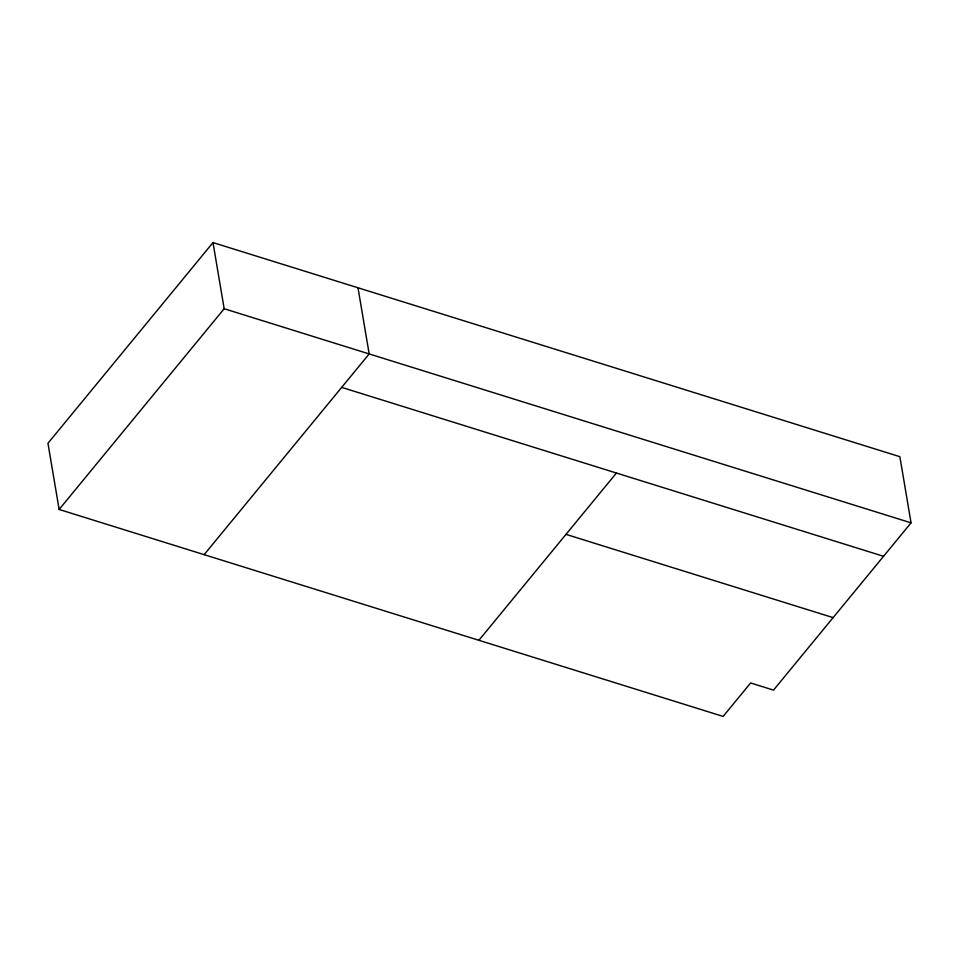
<?xml version="1.0" encoding="UTF-8"?>
<svg xmlns="http://www.w3.org/2000/svg" width="959" height="959" viewBox="0 0 959 959"><rect width="100%" height="100%" fill="white"/><g stroke="black" fill="none" stroke-linecap="round" stroke-linejoin="round"><path stroke-width="1.44" d="M212.994 242.579L47.95 443.286L59.134 509.457L723.11 716.421L750.621 682.964L773.517 690.108L911.05 522.847L899.866 456.688L212.994 242.579L224.178 308.738L59.134 509.457M204.147 554.65L369.179 353.943L357.995 287.784M478.901 640.288L616.421 473.039M224.178 308.738L911.05 522.847M341.68 387.388L883.539 556.292M566.002 534.367L833.119 617.62"/></g></svg>
